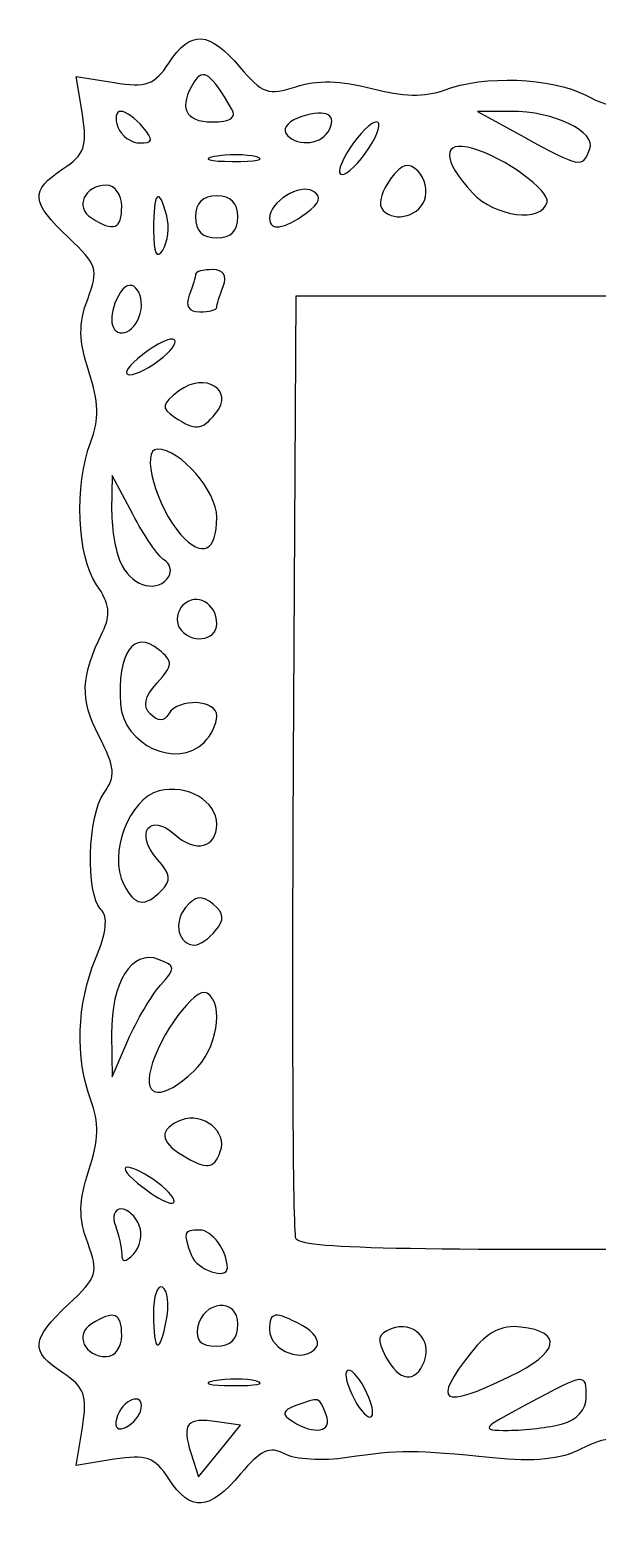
# Model space of a CAD drawing. Extents: x 3 to 159, y 5 to 166.
# Drawn here: x 56.9 to 75.86, y 53.02 to 102.58 of the extents above; entities that cross this region are included whole.
import ezdxf

# ---------------------------------------------------------------- set-up
doc = ezdxf.new("R2010")
doc.units = 0
doc.layers.get('0').update_dxf_attribs({"linetype": 'CONTINUOUS'})

msp = doc.modelspace()

# ---------------------------------------------------------------- linework, layer by layer
at = {"color": 7}
for points in [[(58.6564, 99.750316), (58.450911, 101.016602), (59.717197, 100.811113)], [(72.952914, 99.848069), (71.855692, 99.848069), (73.410487, 98.992335)], [(97.543056, 77.799467), (97.543056, 93.674467), (81.668056, 93.674467), (65.793056, 93.674467), (65.701029, 78.152247)], [(60.33729, 86.377179), (59.650627, 87.677236), (59.635043, 86.507516)], [(59.633252, 69.00078), (59.647037, 67.568903), (60.178035, 68.79313)], [(62.279033, 55.001956), (62.533596, 54.199891), (63.236081, 55.063565), (63.938565, 55.927236), (63.159828, 56.043933)], [(59.717197, 54.787803), (58.450911, 54.582311), (58.6564, 55.848597)]]:
    msp.add_lwpolyline(points, dxfattribs=at)
for points in [[(63.642282, 99.936263)], [(60.677777, 99.318903)], [(66.865894, 99.165984)], [(64.474251, 98.326564)], [(68.230059, 98.613346)], [(75.605172, 98.569439)], [(59.972223, 96.673069)], [(70.084304, 96.873171)], [(74.182481, 96.811386)], [(61.475337, 96.359342)], [(63.852777, 96.32029)], [(66.13185, 96.442832)], [(63.147223, 93.292827)], [(60.543723, 92.952006)], [(61.227158, 91.528948)], [(63.108377, 89.747095)], [(63.147223, 86.273201)], [(61.544663, 84.30147)], [(63.147223, 82.717526)], [(62.72389, 78.751957)], [(61.307961, 73.808254)], [(63.108377, 72.460985)], [(61.270581, 70.637858)], [(62.375148, 67.759046)], [(63.264899, 65.073676)], [(61.181192, 64.033561)], [(60.559304, 62.60633)], [(63.5, 61.190058)], [(61.471283, 59.463445)], [(63.852777, 59.304499)], [(59.972223, 58.925857)], [(66.487672, 58.555379)], [(70.084304, 58.067625)], [(72.929901, 57.554098)], [(64.474251, 57.404355)], [(68.08611, 57.161967)], [(60.596931, 56.390257)], [(66.802574, 56.280013)], [(74.700694, 55.973199)], [(61.544351, 54.137396)]]:
    msp.add_lwpolyline(points, close=True, dxfattribs=at)
for points in [[(61.544316, 101.461567), (62.276239, 102.578617), (62.895345, 102.542314), (63.922063, 101.322127)], [(59.717197, 100.811113), (60.790246, 100.636978), (61.069064, 100.736239), (61.544316, 101.461567)], [(63.642282, 99.936263), (62.97535, 101.102692), (62.689846, 101.307569), (62.390012, 100.834904)], [(63.922063, 101.322127), (64.660899, 100.444072), (64.881101, 100.36723), (65.790167, 100.670252)], [(62.390012, 100.834904), (61.856517, 99.993889), (62.080444, 99.49529), (62.991653, 99.49529)], [(65.790167, 100.670252), (66.489157, 100.903252), (67.304341, 100.884413), (68.32396, 100.61171)], [(70.743519, 100.558023), (72.078387, 101.065539), (74.320495, 100.984309), (75.476436, 100.386549)], [(68.32396, 100.61171), (69.348157, 100.337776), (70.119229, 100.320671), (70.743519, 100.558023)], [(75.476436, 100.386549), (76.367291, 99.925867), (76.606434, 99.928915), (77.577418, 100.413288)], [(58.005946, 97.923197), (58.731274, 98.398449), (58.830535, 98.677267), (58.6564, 99.750316)], [(59.940097, 99.848069), (59.775918, 99.848069), (59.732966, 99.609944), (59.844646, 99.318903)], [(60.677777, 99.318903), (60.436233, 99.609944), (60.104277, 99.848069), (59.940097, 99.848069)], [(62.991653, 99.49529), (63.613154, 99.49529), (63.815862, 99.63268), (63.642282, 99.936263)], [(65.990907, 99.678493), (65.585414, 99.549791), (65.344694, 99.297175), (65.455977, 99.117113)], [(66.865894, 99.165984), (67.209106, 99.721308), (66.828397, 99.944304), (65.990907, 99.678493)], [(75.605172, 98.569439), (75.837333, 99.174446), (74.440042, 99.848069), (72.952914, 99.848069)], [(59.844646, 99.318903), (59.956332, 99.027861), (60.288286, 98.789736), (60.582326, 98.789736)], [(60.582326, 98.789736), (61.017544, 98.789736), (61.035292, 98.888121), (60.677777, 99.318903)], [(65.455977, 99.117113), (65.730191, 98.673425), (66.579673, 98.702868), (66.865894, 99.165984)], [(68.487594, 99.49529), (68.311408, 99.49529), (67.907215, 99.098415), (67.589387, 98.613346)], [(68.230059, 98.613346), (68.54789, 99.098415), (68.66378, 99.49529), (68.487594, 99.49529)], [(71.702083, 98.608047), (70.664898, 98.907584), (70.659509, 98.218125), (71.690442, 97.120734)], [(73.410487, 98.992335), (75.273337, 97.967051), (75.367078, 97.948985), (75.605172, 98.569439)], [(63.063141, 98.333684), (62.624316, 98.249303), (62.900277, 98.177059), (63.67639, 98.173143)], [(64.474251, 98.326567), (64.136966, 98.414864), (63.501966, 98.418065), (63.063141, 98.333684)], [(63.67639, 98.173143), (64.4525, 98.169227), (64.81154, 98.238268), (64.474251, 98.326564)], [(67.589387, 98.613346), (67.271553, 98.128278), (67.155663, 97.731403), (67.331852, 97.731403)], [(67.331852, 97.731403), (67.508035, 97.731403), (67.912231, 98.128278), (68.230059, 98.613346)], [(69.873093, 97.843311), (69.546481, 98.165208), (69.336801, 98.107601), (68.955605, 97.591237)], [(74.182497, 96.811386), (74.278794, 97.203813), (72.763242, 98.301582), (71.702083, 98.608047)], [(58.195403, 95.626814), (56.926829, 96.811838), (56.895185, 97.195399), (58.005946, 97.923197)], [(70.084304, 96.873171), (70.200994, 97.177254), (70.105921, 97.613817), (69.873093, 97.843311)], [(59.463877, 97.378623), (58.727372, 97.378623), (58.387702, 96.646765), (58.956885, 96.286251)], [(59.972223, 96.673069), (59.972223, 97.061123), (59.743467, 97.378623), (59.463877, 97.378623)], [(61.475337, 96.359342), (61.212928, 97.362806), (61.029911, 97.162861), (61.035957, 95.879319)], [(66.360212, 97.178757), (65.922726, 97.449137), (64.91111, 96.819691), (64.91111, 96.277097)], [(66.13185, 96.442832), (66.599954, 96.785118), (66.663866, 96.991088), (66.360212, 97.178757)], [(68.955605, 97.591237), (68.683844, 97.223101), (68.545149, 96.786539), (68.647397, 96.621097)], [(58.956885, 96.286251), (59.711952, 95.808001), (59.972223, 95.907156), (59.972223, 96.673069)], [(63.147223, 97.025846), (62.676852, 97.025846), (62.441667, 96.790661), (62.441667, 96.32029)], [(63.852777, 96.32029), (63.852777, 96.790661), (63.617591, 97.025846), (63.147223, 97.025846)], [(68.647397, 96.621097), (68.95487, 96.123596), (69.857422, 96.281931), (70.084304, 96.873171)], [(71.690442, 97.120734), (72.450195, 96.312014), (74.012351, 96.118095), (74.182481, 96.811386)], [(61.345495, 95.212815), (61.51277, 95.476827), (61.571201, 95.992765), (61.475337, 96.359342)], [(62.441667, 96.32029), (62.441667, 95.849922), (62.676852, 95.614736), (63.147223, 95.614736)], [(63.147223, 95.614736), (63.617591, 95.614736), (63.852777, 95.849922), (63.852777, 96.32029)], [(64.91111, 96.277097), (64.91111, 95.831504), (65.383524, 95.895642), (66.13185, 96.442832)], [(61.035957, 95.879319), (61.039634, 95.099807), (61.138718, 94.886449), (61.345495, 95.212815)], [(58.834753, 93.574505), (59.207175, 94.561155), (59.154216, 94.731149), (58.195403, 95.626814)], [(60.543723, 92.952006), (60.831624, 93.70227), (60.321108, 94.411998), (59.933525, 93.800314)], [(62.441667, 94.408866), (62.441667, 94.327721), (62.345308, 94.010221), (62.227534, 93.703312)], [(63.008576, 94.556403), (62.696775, 94.556403), (62.441667, 94.490008), (62.441667, 94.408866)], [(63.361356, 93.998381), (63.501871, 94.364561), (63.380591, 94.556403), (63.008576, 94.556403)], [(59.933525, 93.800314), (59.517526, 93.143784), (59.543281, 92.439736), (59.983293, 92.439736)], [(62.227534, 93.703312), (62.087019, 93.337131), (62.208299, 93.14529), (62.580311, 93.14529)], [(63.147223, 93.292827), (63.147223, 93.373972), (63.243579, 93.691472), (63.361356, 93.998381)], [(58.873784, 91.146328), (58.53158, 92.186154), (58.522555, 92.747399), (58.834753, 93.574505)], [(62.580311, 93.14529), (62.892114, 93.14529), (63.147223, 93.211684), (63.147223, 93.292827)], [(59.983293, 92.439736), (60.183414, 92.439736), (60.435604, 92.670257), (60.543723, 92.952006)], [(61.730287, 92.210377), (61.630676, 92.309984), (61.154678, 92.088369), (60.672506, 91.717895)], [(61.227158, 91.528948), (61.603485, 91.804125), (61.829894, 92.110766), (61.730287, 92.210377)], [(60.672506, 91.717895), (59.668307, 90.946332), (60.188181, 90.769231), (61.227158, 91.528948)], [(58.939988, 88.800797), (59.219994, 89.534741), (59.202714, 90.14683), (58.873784, 91.146328)], [(63.108377, 89.747095), (63.762226, 90.534937), (62.746903, 91.159211), (61.883557, 90.500184)], [(61.883557, 90.500184), (61.297259, 90.052639), (61.277577, 89.936434), (61.73611, 89.62962)], [(61.73611, 89.62962), (62.439293, 89.159099), (62.634233, 89.175788), (63.108377, 89.747095)], [(59.132735, 84.019509), (58.478767, 84.953176), (58.382559, 87.339683), (58.939988, 88.800797)], [(61.165049, 88.55918), (60.590856, 88.55918), (61.125621, 86.606449), (61.948962, 85.696666)], [(63.147223, 86.273201), (63.147223, 87.15348), (61.928341, 88.55918), (61.165049, 88.55918)], [(59.635043, 86.507516), (59.626471, 85.864168), (59.783787, 85.030731), (59.98464, 84.655432)], [(61.385789, 84.853497), (61.18678, 84.976488), (60.714956, 85.662148), (60.33729, 86.377179)], [(61.948962, 85.696666), (62.664872, 84.905593), (63.147223, 85.137673), (63.147223, 86.273201)], [(61.544655, 84.30147), (61.656288, 84.482091), (61.584795, 84.730503), (61.385789, 84.853497)], [(59.98464, 84.655432), (60.369569, 83.936186), (61.202155, 83.747277), (61.544663, 84.30147)], [(59.331296, 82.441706), (59.618055, 83.027197), (59.572123, 83.392195), (59.132735, 84.019509)], [(63.147223, 82.717526), (63.147223, 83.407255), (62.463407, 83.783144), (62.018333, 83.338069)], [(62.018333, 83.338069), (61.819314, 83.13905), (61.763137, 82.803632), (61.893503, 82.592696)], [(59.206024, 78.976736), (58.570498, 80.223281), (58.596464, 80.94137), (59.331296, 82.441706)], [(61.200895, 81.861425), (60.374308, 82.547426), (59.810118, 81.733914), (59.930424, 80.029518)], [(61.893503, 82.592696), (62.2393, 82.033181), (63.147223, 82.123582), (63.147223, 82.717526)], [(61.153625, 80.739152), (61.696952, 81.339523), (61.701437, 81.446008), (61.200895, 81.861425)], [(60.928517, 79.700662), (60.663463, 79.965717), (60.729537, 80.270538), (61.153625, 80.739152)], [(59.930424, 80.029518), (60.026486, 78.668586), (61.82019, 77.848256), (62.72389, 78.751957)], [(63.147223, 79.633903), (63.147223, 80.188419), (61.873815, 80.247942), (61.540726, 79.708997)], [(61.540726, 79.708997), (61.373271, 79.438053), (61.193574, 79.435605), (60.928517, 79.700662)], [(62.72389, 78.751957), (62.956723, 78.98479), (63.147223, 79.381665), (63.147223, 79.633903)], [(59.382472, 77.070709), (59.779173, 77.61323), (59.752103, 77.905636), (59.206024, 78.976736)], [(65.701029, 78.152247), (65.650414, 69.615024), (65.685763, 62.429948), (65.779547, 62.185415)], [(63.147223, 76.013191), (63.147223, 76.791272), (62.157904, 77.364098), (61.220453, 77.128817)], [(59.274763, 73.169973), (58.757018, 73.687715), (58.829554, 76.314546), (59.382472, 77.070709)], [(61.220453, 77.128817), (60.214193, 76.876259), (59.515208, 75.033471), (60.036358, 74.007096)], [(61.167571, 74.844354), (60.384206, 75.709963), (60.898225, 76.44107), (61.748903, 75.671212)], [(61.748903, 75.671212), (62.431742, 75.053256), (63.147223, 75.228236), (63.147223, 76.013191)], [(61.307961, 73.808254), (61.630795, 74.131088), (61.598702, 74.367959), (61.167571, 74.844354)], [(60.036358, 74.007096), (60.403891, 73.283252), (60.731699, 73.231991), (61.307961, 73.808254)], [(63.021991, 73.347278), (62.650137, 73.655891), (62.433816, 73.628956), (62.105326, 73.23315)], [(59.098373, 71.523249), (59.464586, 72.399713), (59.520743, 72.92399), (59.274763, 73.169973)], [(62.105326, 73.23315), (61.678939, 72.71939), (61.864327, 71.978623), (62.419291, 71.978623)], [(63.108377, 72.460985), (63.411161, 72.825816), (63.390113, 73.041767), (63.021991, 73.347278)], [(62.419291, 71.978623), (62.57811, 71.978623), (62.888199, 72.195685), (63.108377, 72.460985)], [(58.939988, 66.798119), (58.407723, 68.193277), (58.468839, 70.016563), (59.098373, 71.523249)], [(61.203948, 71.49942), (60.312334, 71.841566), (59.61653, 70.734698), (59.633252, 69.00078)], [(61.270602, 70.637858), (61.78591, 71.207262), (61.78042, 71.278208), (61.203948, 71.49942)], [(60.178035, 68.79313), (60.470087, 69.466452), (60.96173, 70.29658), (61.270581, 70.637858)], [(62.82142, 70.374462), (62.437415, 70.611791), (61.223263, 68.971261), (60.940852, 67.833497)], [(62.375148, 67.759046), (63.158039, 68.48842), (63.417045, 70.006345), (62.82142, 70.374462)], [(60.940852, 67.833497), (60.691234, 66.827831), (61.339489, 66.794184), (62.375148, 67.759046)], [(58.873784, 64.452587), (59.202714, 65.452083), (59.219994, 66.064175), (58.939988, 66.798119)], [(61.957215, 66.126143), (61.212201, 65.840255), (61.228454, 65.401124), (62.000694, 64.951337)], [(63.264899, 65.073676), (63.518799, 65.735335), (62.685827, 66.405741), (61.957215, 66.126143)], [(62.000694, 64.951337), (62.836372, 64.464599), (63.038686, 64.484179), (63.264899, 65.073676)], [(58.834753, 62.024411), (58.522555, 62.851514), (58.53158, 63.412759), (58.873784, 64.452587)], [(60.14861, 64.551237), (59.954583, 64.553089), (60.190338, 64.251499), (60.672506, 63.881029)], [(61.181192, 64.033561), (60.807301, 64.316425), (60.34264, 64.549382), (60.14861, 64.551237)], [(61.705088, 63.363353), (61.790837, 63.449099), (61.555082, 63.750693), (61.181192, 64.033561)], [(60.672506, 63.881029), (61.154678, 63.510557), (61.619339, 63.277604), (61.705088, 63.363353)], [(59.945553, 63.15919), (59.724287, 63.15919), (59.64011, 62.908619), (59.758091, 62.601171)], [(60.559304, 62.606309), (60.442615, 62.910395), (60.166427, 63.15919), (59.945553, 63.15919)], [(59.758091, 62.601171), (59.875864, 62.294259), (59.972223, 61.865634), (59.972223, 61.648671)], [(60.371842, 61.65383), (60.591634, 61.873622), (60.675994, 62.302247), (60.559304, 62.60633)], [(62.580311, 62.453634), (62.025689, 62.453634), (62.002744, 62.383048), (62.303022, 61.600543)], [(63.5, 61.190058), (63.5, 61.753382), (62.990325, 62.453634), (62.580311, 62.453634)], [(58.195403, 59.972101), (59.154216, 60.867764), (59.207175, 61.037761), (58.834753, 62.024411)], [(65.779547, 62.185415), (65.91395, 61.835035), (69.298055, 61.760264), (81.746574, 61.832636)], [(59.972223, 61.648671), (59.972223, 61.360905), (60.080332, 61.362299), (60.371842, 61.65383)], [(62.303022, 61.600543), (62.487215, 61.120547), (63.5, 60.773228), (63.5, 61.190058)], [(61.336023, 60.542596), (61.168015, 60.646432), (61.030556, 60.245768), (61.030556, 59.652233)], [(61.471283, 59.463445), (61.564898, 59.953141), (61.504023, 60.438763), (61.336023, 60.542596)], [(58.005946, 57.675719), (56.895185, 58.403516), (56.926829, 58.787078), (58.195403, 59.972101)], [(63.852777, 59.304499), (63.852777, 60.208546), (62.685144, 60.105986), (62.508045, 59.186389)], [(59.972223, 58.925857), (59.972223, 59.69177), (59.711952, 59.790925), (58.956885, 59.312675)], [(61.030556, 59.652233), (61.030556, 58.34257), (61.239876, 58.252905), (61.471283, 59.463445)], [(66.002516, 59.260936), (65.088751, 59.749968), (64.91111, 59.728923), (64.91111, 59.131642)], [(58.956885, 59.312675), (58.387702, 58.952159), (58.727372, 58.2203), (59.463876, 58.2203)], [(62.508045, 59.186389), (62.426519, 58.763056), (62.616495, 58.57308), (63.121357, 58.57308)], [(63.121357, 58.57308), (63.626214, 58.57308), (63.852777, 58.799643), (63.852777, 59.304499)], [(64.91111, 59.131642), (64.91111, 58.395695), (66.116644, 57.955048), (66.487672, 58.555379)], [(66.487672, 58.555379), (66.601573, 58.739672), (66.383252, 59.057172), (66.002516, 59.260936)], [(68.976555, 59.154322), (68.525578, 58.981263), (68.486885, 58.789795), (68.788865, 58.225537)], [(70.084304, 58.067625), (70.360384, 58.78708), (69.702185, 59.432775), (68.976555, 59.154322)], [(73.303307, 59.209924), (72.664704, 59.286156), (72.183318, 59.040474), (71.654818, 58.368599)], [(72.929901, 57.554098), (74.591503, 58.358463), (74.74471, 59.037852), (73.303307, 59.209924)], [(59.463876, 58.2203), (59.743467, 58.2203), (59.972223, 58.5378), (59.972223, 58.925857)], [(68.788865, 58.225537), (69.244154, 57.374819), (69.792786, 57.307943), (70.084304, 58.067625)], [(71.654818, 58.368599), (70.309721, 56.658587), (70.641813, 56.446454), (72.929901, 57.554098)], [(58.6564, 55.848597), (58.830535, 56.921649), (58.731274, 57.200467), (58.005946, 57.675719)], [(64.474251, 57.404355), (64.136966, 57.492651), (63.501966, 57.495855), (63.063141, 57.411472)], [(67.49978, 57.751562), (67.402766, 57.654547), (67.50785, 57.230481), (67.733333, 56.80919)], [(68.08611, 57.161967), (67.860643, 57.583258), (67.596795, 57.848577), (67.49978, 57.751562)], [(75.494444, 56.850325), (75.494444, 57.687805), (75.507144, 57.689202), (73.520292, 56.63279)], [(60.596931, 56.390257), (60.808584, 57.025207), (60.079406, 56.891783), (59.833338, 56.250536)], [(63.063141, 57.411472), (62.624316, 57.327091), (62.900277, 57.254846), (63.67639, 57.250931)], [(63.67639, 57.250931), (64.4525, 57.247015), (64.81154, 57.316058), (64.474251, 57.404355)], [(68.319663, 56.219595), (68.416678, 56.31661), (68.311593, 56.740676), (68.08611, 57.161967)], [(65.792329, 56.583699), (65.323596, 56.403827), (65.299918, 56.297875), (65.67528, 56.059933)], [(66.802574, 56.280013), (66.569865, 56.886441), (66.576257, 56.88452), (65.792329, 56.583699)], [(67.733333, 56.80919), (67.958801, 56.387899), (68.222651, 56.122583), (68.319663, 56.219595)], [(73.520292, 56.63279), (71.968987, 55.807954), (71.927802, 55.751156), (72.884263, 55.755662)], [(74.700694, 55.973199), (75.167577, 56.098318), (75.494444, 56.459517), (75.494444, 56.850325)], [(59.833338, 56.250536), (59.701493, 55.906961), (59.780337, 55.745682), (60.038128, 55.83161)], [(60.038128, 55.83161), (60.268668, 55.908456), (60.520128, 56.15985), (60.596931, 56.390257)], [(63.159828, 56.043933), (62.149014, 56.195412), (61.96815, 55.981454), (62.279033, 55.001956)], [(65.67528, 56.059933), (66.424045, 55.585291), (67.0242, 55.702459), (66.802574, 56.280013)], [(72.884263, 55.755662), (73.446738, 55.758493), (74.264131, 55.856203), (74.700694, 55.973199)], [(77.773461, 55.097672), (76.471616, 55.56581), (76.154595, 55.570432), (75.320522, 55.133415)], [(65.412205, 54.96937), (64.926848, 55.240986), (64.61293, 55.097847), (63.939925, 54.298022)], [(72.370926, 54.836978), (69.768395, 55.105422), (69.251243, 55.106163), (67.498592, 54.843963)], [(75.320522, 55.133415), (74.654585, 54.784495), (73.755636, 54.694151), (72.370926, 54.836978)], [(61.544316, 54.137346), (61.069064, 54.862674), (60.790246, 54.961936), (59.717197, 54.787803)], [(67.498592, 54.843963), (66.69037, 54.723059), (65.751496, 54.779495), (65.412205, 54.96937)], [(63.939925, 54.298022), (62.895697, 53.057028), (62.279316, 53.0157), (61.544351, 54.137396)]]:
    msp.add_open_spline(points, degree=3, dxfattribs=at)

doc.saveas('drawing.dxf')
